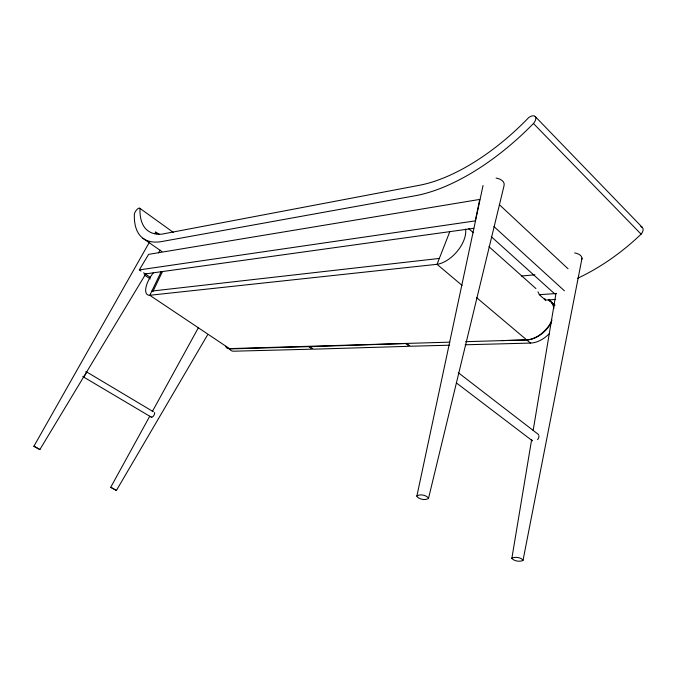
<?xml version="1.0" encoding="UTF-8"?>
<svg xmlns="http://www.w3.org/2000/svg" width="677" height="677" viewBox="0 0 677 677"><rect width="100%" height="100%" fill="white"/><g stroke="black" fill="none" stroke-linecap="round" stroke-linejoin="round"><path stroke-width="1.02" d="M483.039 185.498L416.795 496.469C419.435 499.398 425.063 500.574 428.482 498.509L504.06 185.667C505.262 181.106 499.761 178.618 496.097 178.076M428.482 498.509L428.533 497.967C425.909 495.014 420.231 493.829 416.829 495.936M574.655 252.91C577.583 253.528 581.611 254.747 582.025 258.225L522.982 560.548C519.53 561.935 514.402 561.233 511.837 558.466L531.606 439.779M533.163 430.411L555.876 294.03M581.645 259.57L582.025 258.225M511.837 558.466L511.981 558.034C515.425 556.621 520.596 557.323 523.135 560.116M465.175 344.788L530.472 343.078A24.228 15.909 -46.6 0 0 549.352 333.609M449.866 231.509L437.029 264.309L149.524 295.299A18.364 7.616 -55.5 0 1 153.569 272.509M161.253 271.553L149.812 295.29L229.478 348.613L449.824 342.156M152.782 291.694L162.505 271.494M207.5 334.988L116.402 490.444L110.715 487.288L149.752 416.228M152.291 411.616L198.42 327.643M145.936 273.635L39.884 449.528L33.901 446.253L149.515 242.044M139.318 269.895L148.627 254.357L479.748 199.419L475.271 220.888L139.318 269.895L141.019 271.054M158.443 252.893L160.077 250.185M556.57 293.403L554.658 293.818L491.265 236.671M145.267 273.94L473.841 228.31M151.843 291.068L439.322 258.436M521.341 276.021L534.932 274.811M537.919 291.829A30.693 19.633 -47.4 0 1 539.315 294.698L555.775 293.547M539.315 294.698L545.383 300.097L555.673 299.429M502.046 340.624L526.698 339.93A24.304 15.876 -46.7 0 0 551.188 322.836M465.641 341.69L527.375 339.862A24.287 15.859 -46.7 0 0 551.95 320.17M449.376 345.211L410.406 346.235L406.725 343.417M229.799 348.621L229.173 348.604A17.441 8.522 -55.6 0 1 225.5 346.311M154.855 233.15L154.72 233.743M110.715 487.288L116.486 490.47M33.85 446.202L39.884 449.528M82.763 376.522L151.242 417.117A2.843 1.329 -58.6 0 1 151.013 416.837M85.937 371.504L153.349 411.743M144.176 274.82L150.243 278.941M143.566 272.789L150.489 277.502M142.864 238.228L161.854 251.565M139.995 208.398A107.135 41.246 -52.7 0 0 161.888 234.149L420.459 185.083A148.982 71.263 -45.7 0 0 528.762 117.519A7.261 3.867 -44.1 0 1 535.329 116.647A7.261 3.867 -44.1 0 1 533.451 123.493A161.651 77.398 -45.7 0 1 416.22 195.56L161.583 241.571A116.173 44.758 -52.7 0 1 134.351 214.203A4.443 1.65 -54.6 0 1 136.974 209.515A4.443 1.65 -54.6 0 1 139.995 208.398L173.371 232.423M159.146 234.157L155.448 231.966L156.878 233.946M456.425 382.954L532.359 440.786A4.367 3.148 -50.6 0 1 531.86 440.126M458.287 372.697L538.097 434.219A4.367 3.148 -50.6 0 1 538.596 434.879M462.095 285.423L437.029 264.309L437.613 264.225A26.081 14.75 -48.6 0 0 465.564 229.054M476.65 297.677L530.463 343.095M468.594 228.53L473.291 232.71M488.955 246.673L535.922 288.563M548.455 299.733L550.02 301.13M493.956 226.583L564.423 290.822M499.381 204.691L568.045 268.786M533.451 123.493L641.094 234.149A148.449 86.165 -42.8 0 1 577.676 278.247M535.152 116.452L642.304 227.387M86.216 372.181A2.97 1.202 -58.1 0 1 85.344 374.694A2.97 1.202 -58.1 0 1 83.466 376.53M154.483 412.555A2.843 1.329 -58.6 0 1 154.204 414.789A2.843 1.329 -58.6 0 1 152.46 416.93M151.995 417.159A2.843 1.329 -58.6 0 1 151.58 417.227M538.875 435.726A4.367 3.148 -50.6 0 1 537.546 439.652M544.757 298.599A30.541 19.718 -47.2 0 1 545.383 300.097M226.414 347.098A17.433 8.53 -55.6 0 0 230.408 348.917L308.704 346.649L312.258 349.171L233.819 351.202A17.399 8.573 -55.6 0 1 230.18 349.806M229.816 349.374A17.399 8.573 -55.6 0 1 229.503 348.883M548.886 299.936A24.304 15.876 -46.7 0 1 553.972 306.3M551.628 302.746A24.228 15.909 -46.6 0 1 555.013 305.073M548.328 299.97A24.287 15.859 -46.7 0 1 553.896 308.543M640.806 226.592A6.618 4.231 -40.3 0 1 641.094 234.149M405.608 343.518L309.821 346.683L313.349 349.18L409.272 346.302L405.608 343.518"/></g></svg>
